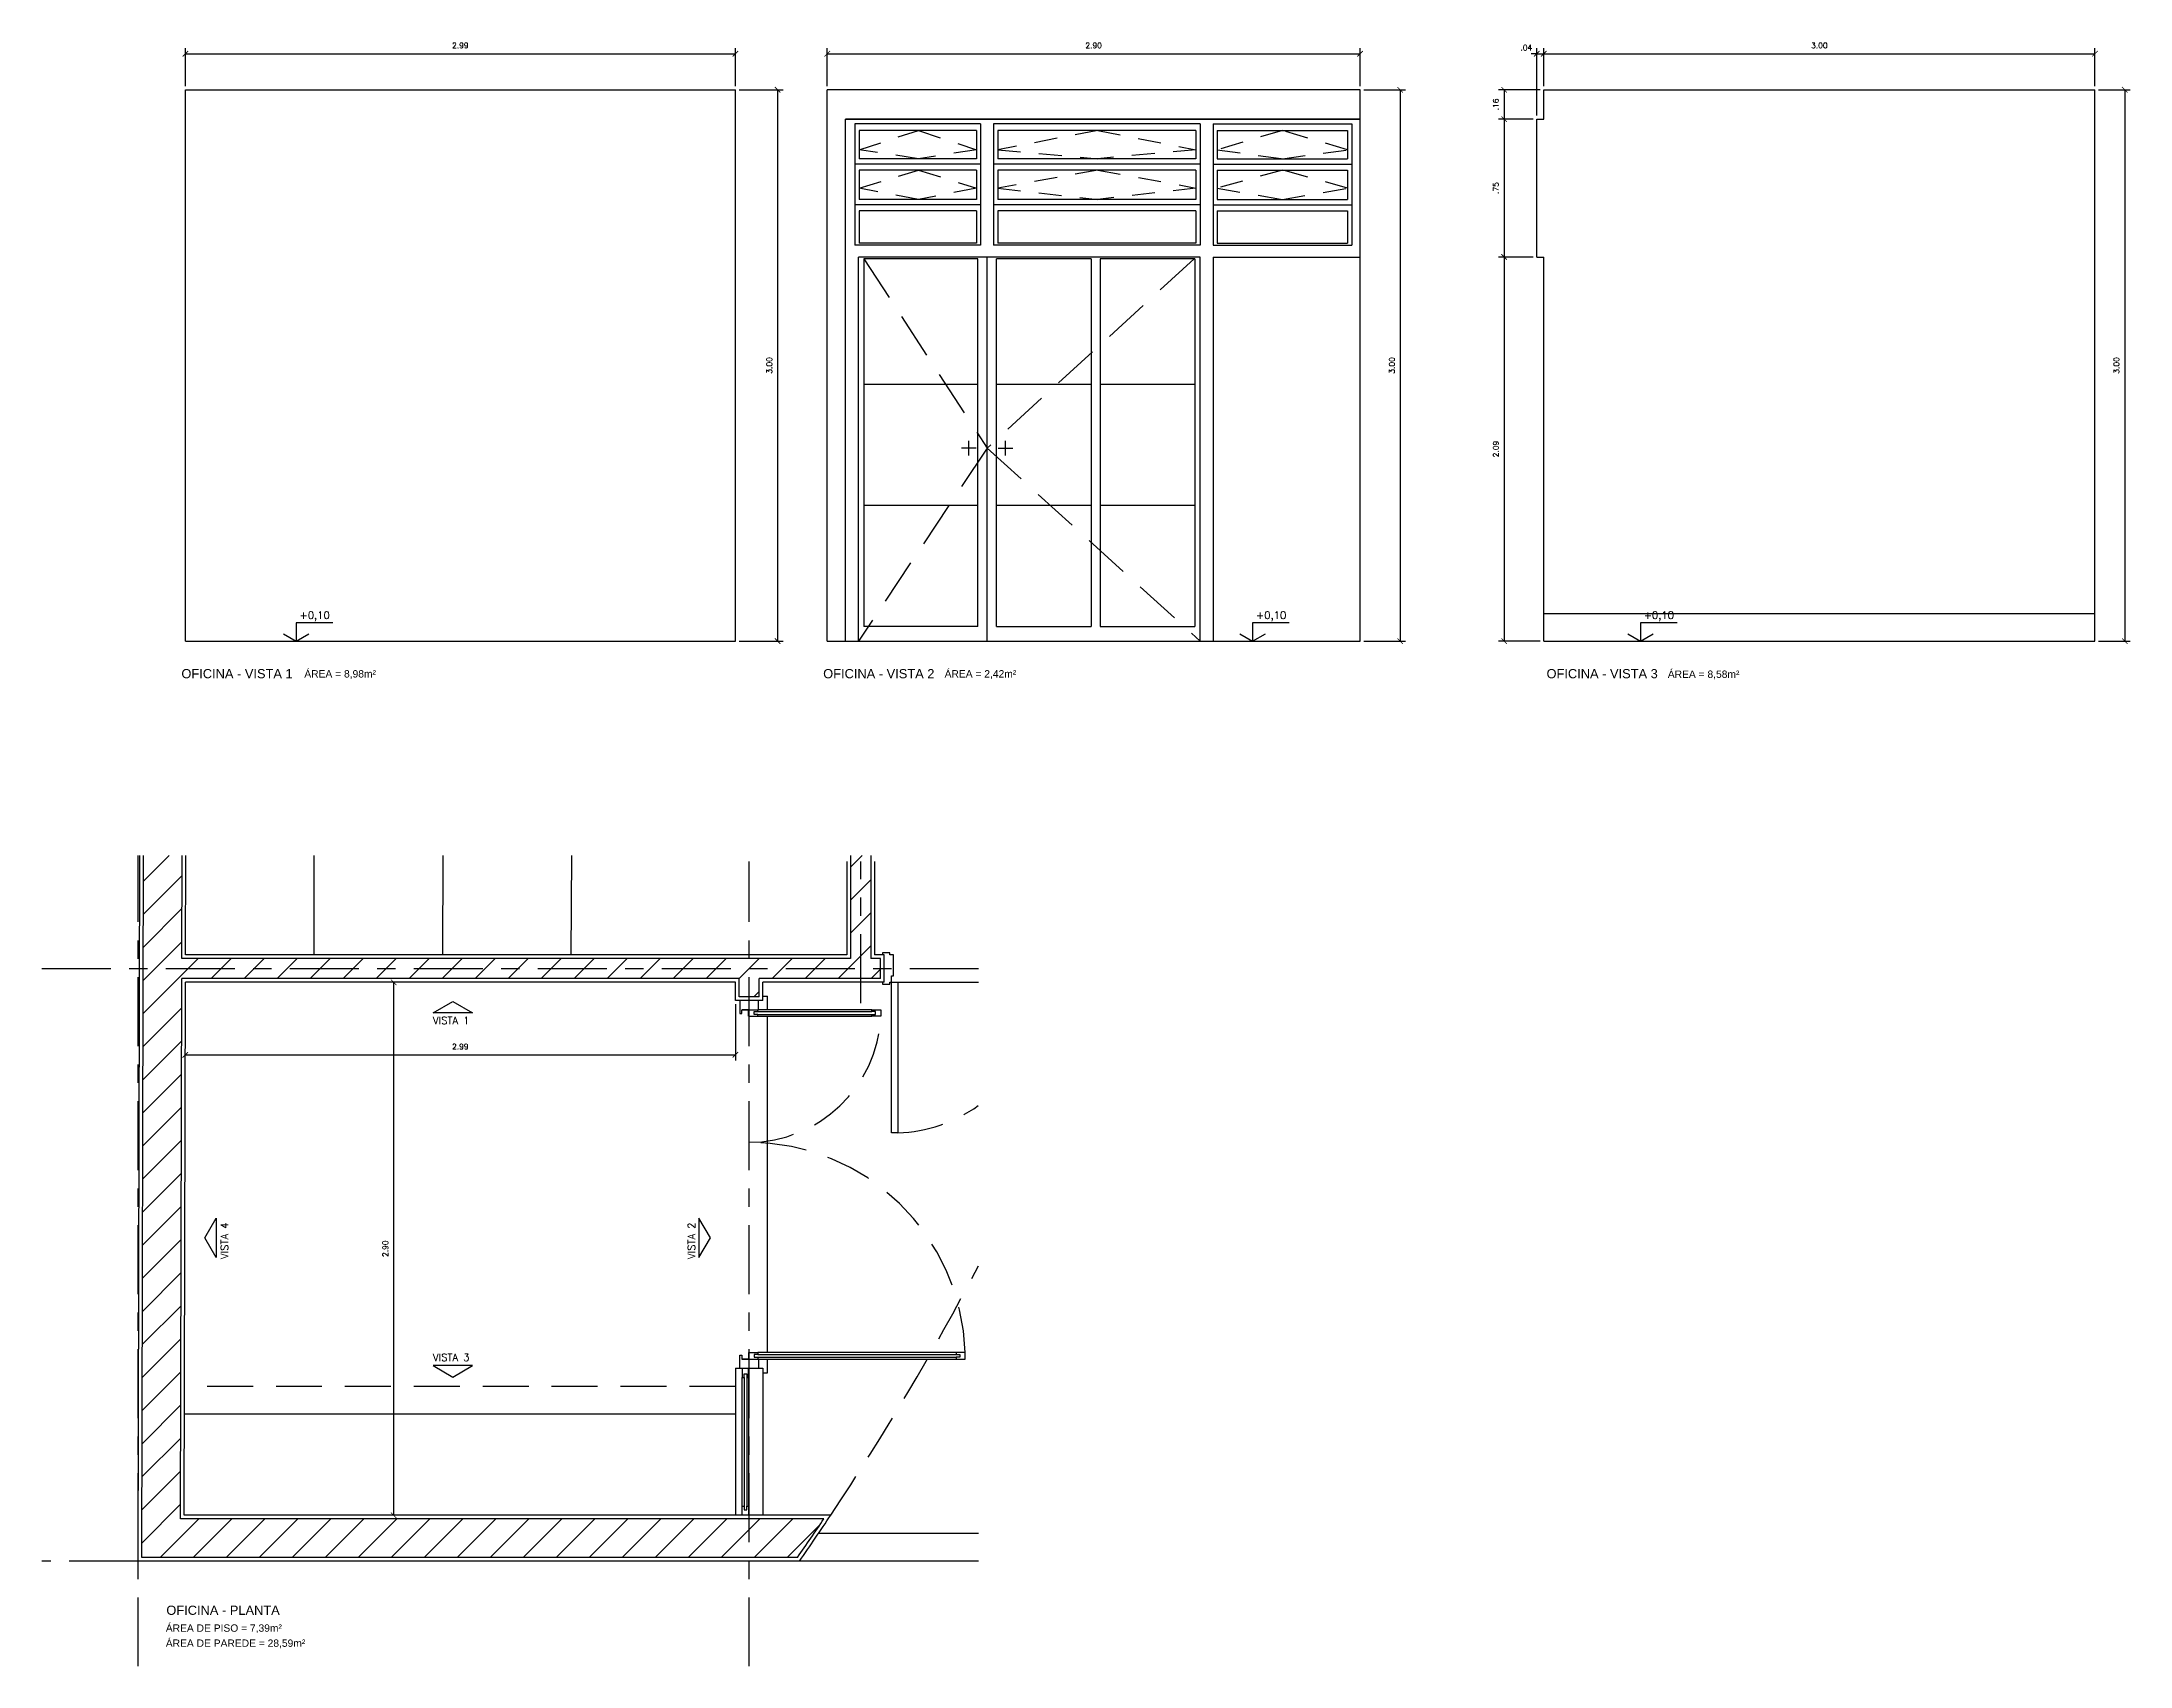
# Model space of a CAD drawing. Header units: millimetres. Extents: x 1 to 250, y 10 to 22.
# Drawn here: x 147.72 to 159.09, y 12.71 to 21.55 of the extents above; entities that cross this region are included whole.
import ezdxf

# ---------------------------------------------------------------- set-up
doc = ezdxf.new("R2010")
doc.units = ezdxf.units.MM
doc.linetypes.add('CENTER', pattern=[0.6, 0.375, -0.075, 0.075, -0.075])
doc.linetypes.add('HIDDEN', pattern=[0.375, 0.25, -0.125])
for name, color, linetype in [('ALV', 5, 'Continuous'), ('CAIX', 2, 'Continuous'), ('COTAS', 1, 'Continuous'), ('EIXOS', 141, 'CENTER'), ('HATCH', 8, 'Continuous'), ('LPROJ', 7, 'HIDDEN'), ('LVISTA01', 8, 'Continuous'), ('LVISTA02', 1, 'Continuous'), ('NOTAS', 2, 'Continuous'), ('REVEST', 2, 'Continuous')]:
    doc.layers.add(name, color=color, linetype=linetype)
doc.styles.add('60-20', font='romans.shx', dxfattribs={"height": 0.03})
doc.styles.add('60-50', font='romans.shx', dxfattribs={"height": 0.075})
doc.styles.add('80-20', font='romans.shx', dxfattribs={"height": 0.04})
doc.styles.add('ARIAL', font='arial.ttf', dxfattribs={"height": 0.05})
doc.dimstyles.new('20', dxfattribs={"dimtxt": 0.1, "dimasz": 0.075, "dimexe": 0.075, "dimexo": 0.05, "dimgap": 0.075, "dimtad": 1, "dimzin": 4, "dimdsep": 46, "dimtxsty": '60-50', "dimblk1": 'ARCHTICK', "dimblk2": 'ARCHTICK', "dimsah": 1, "dimcen": 2.5, "dimclrt": 3, "dimadec": 0, "dimazin": 0, "dimtfac": 1, "dimtmove": 2, "dimatfit": 3, "dimldrblk": 'ARCHTICK', "dimfxl": 1, "dimarcsym": 0})

# ---------------------------------------------------------------- blocks, each defined once
blk = doc.blocks.new('_ARCHTICK')
at = {"color": 0, "linetype": 'ByBlock', "const_width": 0.15}
blk.add_lwpolyline([(-0.5, -0.5), (0.5, 0.5)], dxfattribs=at)
blk = doc.blocks.new('*D79')
at = {"color": 0, "linetype": 'ByBlock'}
for p, q in [((148.505, 21.311), (148.505, 21.517)), ((148.505, 21.487), (151.498, 21.487)), ((151.498, 21.311), (151.498, 21.517))]:
    blk.add_line(p, q, dxfattribs=at)
at = {"layer": 'DEFPOINTS', "color": 0, "linetype": 'ByBlock'}
for p in [(151.498, 21.487), (148.505, 21.291), (151.498, 21.291)]:
    blk.add_point(p, dxfattribs=at)
at = {"color": 0, "linetype": 'ByBlock', "xscale": 0.03, "yscale": 0.03, "zscale": 0.03, "rotation": 180}
blk.add_blockref('_ARCHTICK', (148.505, 21.487), dxfattribs=at)
at = {"color": 0, "linetype": 'ByBlock', "xscale": 0.03, "yscale": 0.03, "zscale": 0.03}
blk.add_blockref('_ARCHTICK', (151.498, 21.487), dxfattribs=at)
at = {"color": 3, "linetype": 'ByBlock', "insert": (150.001, 21.532), "char_height": 0.03, "attachment_point": 5, "style": '60-20'}
blk.add_mtext('2.99', dxfattribs=at)
blk = doc.blocks.new('*D80')
at = {"color": 0, "linetype": 'ByBlock'}
for p, q in [((151.998, 21.311), (151.998, 21.517)), ((151.998, 21.487), (154.898, 21.487)), ((154.898, 21.311), (154.898, 21.517))]:
    blk.add_line(p, q, dxfattribs=at)
at = {"layer": 'DEFPOINTS', "color": 0, "linetype": 'ByBlock'}
for p in [(154.898, 21.487), (151.998, 21.291), (154.898, 21.291)]:
    blk.add_point(p, dxfattribs=at)
at = {"color": 0, "linetype": 'ByBlock', "xscale": 0.03, "yscale": 0.03, "zscale": 0.03, "rotation": 180}
blk.add_blockref('_ARCHTICK', (151.998, 21.487), dxfattribs=at)
at = {"color": 0, "linetype": 'ByBlock', "xscale": 0.03, "yscale": 0.03, "zscale": 0.03}
blk.add_blockref('_ARCHTICK', (154.898, 21.487), dxfattribs=at)
at = {"color": 3, "linetype": 'ByBlock', "insert": (153.448, 21.532), "char_height": 0.03, "attachment_point": 5, "style": '60-20'}
blk.add_mtext('2.90', dxfattribs=at)
blk = doc.blocks.new('*D81')
at = {"color": 0, "linetype": 'ByBlock'}
for p, q in [((155.898, 21.311), (155.898, 21.517)), ((155.898, 21.487), (158.898, 21.487)), ((158.898, 21.311), (158.898, 21.517))]:
    blk.add_line(p, q, dxfattribs=at)
at = {"layer": 'DEFPOINTS', "color": 0, "linetype": 'ByBlock'}
for p in [(158.898, 21.487), (155.898, 21.291), (158.898, 21.291)]:
    blk.add_point(p, dxfattribs=at)
at = {"color": 0, "linetype": 'ByBlock', "xscale": 0.03, "yscale": 0.03, "zscale": 0.03, "rotation": 180}
blk.add_blockref('_ARCHTICK', (155.898, 21.487), dxfattribs=at)
at = {"color": 0, "linetype": 'ByBlock', "xscale": 0.03, "yscale": 0.03, "zscale": 0.03}
blk.add_blockref('_ARCHTICK', (158.898, 21.487), dxfattribs=at)
at = {"color": 3, "linetype": 'ByBlock', "insert": (157.398, 21.532), "char_height": 0.03, "attachment_point": 5, "style": '60-20'}
blk.add_mtext('3.00', dxfattribs=at)
blk = doc.blocks.new('*D115')
at = {"color": 0, "linetype": 'ByBlock'}
for p, q in [((155.86, 21.487), (155.83, 21.487)), ((155.86, 21.151), (155.86, 21.517)), ((155.86, 21.487), (155.898, 21.487)), ((155.86, 21.487), (155.898, 21.487)), ((155.898, 21.311), (155.898, 21.517)), ((155.898, 21.487), (155.928, 21.487))]:
    blk.add_line(p, q, dxfattribs=at)
at = {"layer": 'DEFPOINTS', "color": 0, "linetype": 'ByBlock'}
for p in [(155.898, 21.487), (155.898, 21.291), (155.86, 21.131)]:
    blk.add_point(p, dxfattribs=at)
at = {"color": 0, "linetype": 'ByBlock', "xscale": 0.03, "yscale": 0.03, "zscale": 0.03}
blk.add_blockref('_ARCHTICK', (155.86, 21.487), dxfattribs=at)
at = {"color": 0, "linetype": 'ByBlock', "xscale": 0.03, "yscale": 0.03, "zscale": 0.03, "rotation": 180}
blk.add_blockref('_ARCHTICK', (155.898, 21.487), dxfattribs=at)
at = {"color": 3, "linetype": 'ByBlock', "insert": (155.803, 21.52), "char_height": 0.03, "attachment_point": 5, "style": '60-20'}
blk.add_mtext('.04', dxfattribs=at)
blk = doc.blocks.new('*D140')
at = {"color": 0, "linetype": 'ByBlock'}
for p, q in [((151.498, 16.315), (151.498, 16.01)), ((148.504, 16.06), (148.504, 16.07)), ((148.504, 16.04), (151.498, 16.04))]:
    blk.add_line(p, q, dxfattribs=at)
at = {"layer": 'DEFPOINTS', "color": 0, "linetype": 'ByBlock'}
for p in [(151.498, 16.335), (148.504, 16.04), (151.498, 16.04)]:
    blk.add_point(p, dxfattribs=at)
at = {"color": 0, "linetype": 'ByBlock', "xscale": 0.03, "yscale": 0.03, "zscale": 0.03, "rotation": 180}
blk.add_blockref('_ARCHTICK', (148.504, 16.04), dxfattribs=at)
at = {"color": 0, "linetype": 'ByBlock', "xscale": 0.03, "yscale": 0.03, "zscale": 0.03}
blk.add_blockref('_ARCHTICK', (151.498, 16.04), dxfattribs=at)
at = {"color": 3, "linetype": 'ByBlock', "insert": (150.001, 16.085), "char_height": 0.03, "attachment_point": 5, "style": '60-20'}
blk.add_mtext('2.99', dxfattribs=at)
blk = doc.blocks.new('*D141')
at = {"color": 0, "linetype": 'ByBlock'}
for p, q in [((149.618, 16.435), (149.608, 16.435)), ((149.638, 16.435), (149.638, 13.535)), ((149.618, 13.535), (149.608, 13.535))]:
    blk.add_line(p, q, dxfattribs=at)
at = {"layer": 'DEFPOINTS', "color": 0, "linetype": 'ByBlock'}
for p in [(149.638, 16.435), (149.638, 13.535), (149.638, 13.535)]:
    blk.add_point(p, dxfattribs=at)
at = {"color": 0, "linetype": 'ByBlock', "xscale": 0.03, "yscale": 0.03, "zscale": 0.03}
for p, rotation in [((149.638, 16.435), 90), ((149.638, 13.535), 270)]:
    blk.add_blockref('_ARCHTICK', p, dxfattribs=dict(at, rotation=rotation))
at = {"color": 3, "linetype": 'ByBlock', "insert": (149.593, 14.985), "char_height": 0.03, "attachment_point": 5, "rotation": 90, "style": '60-20'}
blk.add_mtext('2.90', dxfattribs=at)
blk = doc.blocks.new('*D217')
at = {"color": 0, "linetype": 'ByBlock'}
for p, q in [((151.518, 21.291), (151.758, 21.291)), ((151.728, 21.291), (151.728, 18.291)), ((151.518, 18.291), (151.758, 18.291))]:
    blk.add_line(p, q, dxfattribs=at)
at = {"layer": 'DEFPOINTS', "color": 0, "linetype": 'ByBlock'}
for p in [(151.498, 21.291), (151.498, 18.291), (151.728, 18.291)]:
    blk.add_point(p, dxfattribs=at)
at = {"color": 0, "linetype": 'ByBlock', "xscale": 0.03, "yscale": 0.03, "zscale": 0.03}
for p, rotation in [((151.728, 21.291), 90), ((151.728, 18.291), 270)]:
    blk.add_blockref('_ARCHTICK', p, dxfattribs=dict(at, rotation=rotation))
at = {"color": 3, "linetype": 'ByBlock', "insert": (151.683, 19.791), "char_height": 0.03, "attachment_point": 5, "rotation": 90, "style": '60-20'}
blk.add_mtext('3.00', dxfattribs=at)
blk = doc.blocks.new('*D218')
at = {"color": 0, "linetype": 'ByBlock'}
for p, q in [((154.918, 21.291), (155.146, 21.291)), ((155.116, 21.291), (155.116, 18.291)), ((154.918, 18.291), (155.146, 18.291))]:
    blk.add_line(p, q, dxfattribs=at)
at = {"layer": 'DEFPOINTS', "color": 0, "linetype": 'ByBlock'}
for p in [(154.898, 21.291), (154.898, 18.291), (155.116, 18.291)]:
    blk.add_point(p, dxfattribs=at)
at = {"color": 0, "linetype": 'ByBlock', "xscale": 0.03, "yscale": 0.03, "zscale": 0.03}
for p, rotation in [((155.116, 21.291), 90), ((155.116, 18.291), 270)]:
    blk.add_blockref('_ARCHTICK', p, dxfattribs=dict(at, rotation=rotation))
at = {"color": 3, "linetype": 'ByBlock', "insert": (155.071, 19.791), "char_height": 0.03, "attachment_point": 5, "rotation": 90, "style": '60-20'}
blk.add_mtext('3.00', dxfattribs=at)
blk = doc.blocks.new('*D219')
at = {"color": 0, "linetype": 'ByBlock'}
for p, q in [((155.878, 21.291), (155.652, 21.291)), ((155.682, 21.291), (155.682, 21.131)), ((155.84, 21.131), (155.652, 21.131))]:
    blk.add_line(p, q, dxfattribs=at)
at = {"layer": 'DEFPOINTS', "color": 0, "linetype": 'ByBlock'}
for p in [(155.898, 21.291), (155.682, 21.131), (155.86, 21.131)]:
    blk.add_point(p, dxfattribs=at)
at = {"color": 0, "linetype": 'ByBlock', "xscale": 0.03, "yscale": 0.03, "zscale": 0.03}
for p, rotation in [((155.682, 21.291), 90), ((155.682, 21.131), 270)]:
    blk.add_blockref('_ARCHTICK', p, dxfattribs=dict(at, rotation=rotation))
at = {"color": 3, "linetype": 'ByBlock', "insert": (155.637, 21.211), "char_height": 0.03, "attachment_point": 5, "rotation": 90, "style": '60-20'}
blk.add_mtext('.16', dxfattribs=at)
blk = doc.blocks.new('*D220')
at = {"color": 0, "linetype": 'ByBlock'}
for p, q in [((155.682, 21.131), (155.682, 20.381)), ((155.84, 20.381), (155.652, 20.381))]:
    blk.add_line(p, q, dxfattribs=at)
at = {"layer": 'DEFPOINTS', "color": 0, "linetype": 'ByBlock'}
for p in [(155.86, 21.131), (155.682, 20.381), (155.86, 20.381)]:
    blk.add_point(p, dxfattribs=at)
at = {"color": 0, "linetype": 'ByBlock', "xscale": 0.03, "yscale": 0.03, "zscale": 0.03}
for p, rotation in [((155.682, 21.131), 90), ((155.682, 20.381), 270)]:
    blk.add_blockref('_ARCHTICK', p, dxfattribs=dict(at, rotation=rotation))
at = {"color": 3, "linetype": 'ByBlock', "insert": (155.637, 20.756), "char_height": 0.03, "attachment_point": 5, "rotation": 90, "style": '60-20'}
blk.add_mtext('.75', dxfattribs=at)
blk = doc.blocks.new('*D221')
at = {"color": 0, "linetype": 'ByBlock'}
for p, q in [((155.682, 20.381), (155.682, 18.291)), ((155.878, 18.291), (155.652, 18.291))]:
    blk.add_line(p, q, dxfattribs=at)
at = {"layer": 'DEFPOINTS', "color": 0, "linetype": 'ByBlock'}
for p in [(155.86, 20.381), (155.682, 18.291), (155.898, 18.291)]:
    blk.add_point(p, dxfattribs=at)
at = {"color": 0, "linetype": 'ByBlock', "xscale": 0.03, "yscale": 0.03, "zscale": 0.03}
for p, rotation in [((155.682, 20.381), 90), ((155.682, 18.291), 270)]:
    blk.add_blockref('_ARCHTICK', p, dxfattribs=dict(at, rotation=rotation))
at = {"color": 3, "linetype": 'ByBlock', "insert": (155.637, 19.336), "char_height": 0.03, "attachment_point": 5, "rotation": 90, "style": '60-20'}
blk.add_mtext('2.09', dxfattribs=at)
blk = doc.blocks.new('*D222')
at = {"color": 0, "linetype": 'ByBlock'}
for p, q in [((158.918, 21.291), (159.09, 21.291)), ((159.06, 21.291), (159.06, 18.291)), ((158.918, 18.291), (159.09, 18.291))]:
    blk.add_line(p, q, dxfattribs=at)
at = {"layer": 'DEFPOINTS', "color": 0, "linetype": 'ByBlock'}
for p in [(158.898, 21.291), (158.898, 18.291), (159.06, 18.291)]:
    blk.add_point(p, dxfattribs=at)
at = {"color": 0, "linetype": 'ByBlock', "xscale": 0.03, "yscale": 0.03, "zscale": 0.03}
for p, rotation in [((159.06, 21.291), 90), ((159.06, 18.291), 270)]:
    blk.add_blockref('_ARCHTICK', p, dxfattribs=dict(at, rotation=rotation))
at = {"color": 3, "linetype": 'ByBlock', "insert": (159.015, 19.791), "char_height": 0.03, "attachment_point": 5, "rotation": 90, "style": '60-20'}
blk.add_mtext('3.00', dxfattribs=at)

msp = doc.modelspace()

# ---------------------------------------------------------------- hatches: boundary and pattern name
at = {"layer": 'HATCH'}
h = msp.add_hatch(dxfattribs=at)
h.set_pattern_fill('ANSI31', color=256, scale=0.04, style=0)
h.paths.add_polyline_path([(152.288, 16.565), (152.235, 16.565), (152.235, 17.125), (152.125, 17.125), (152.125, 16.565), (148.485, 16.565), (148.487, 17.125), (148.277, 17.125), (148.267, 13.305), (151.837, 13.305, 0.004268), (151.98, 13.515), (148.478, 13.515), (148.485, 16.455), (151.518, 16.455), (151.518, 16.355), (151.628, 16.355), (151.628, 16.455), (152.288, 16.455)])

# ---------------------------------------------------------------- linework, layer by layer
at = {"layer": 'ALV'}
for p, q in [((148.267, 13.305), (148.277, 17.125)), ((148.485, 16.565), (148.487, 17.125)), ((152.125, 17.125), (152.125, 16.565)), ((152.235, 17.125), (152.235, 16.565)), ((152.125, 16.565), (148.485, 16.565)), ((152.288, 16.565), (152.235, 16.565)), ((152.288, 16.455), (152.288, 16.565)), ((148.478, 13.515), (148.485, 16.455)), ((151.518, 16.455), (148.485, 16.455)), ((151.518, 16.355), (151.518, 16.455)), ((151.628, 16.355), (151.628, 16.455)), ((152.288, 16.455), (151.628, 16.455)), ((151.628, 16.355), (151.518, 16.355)), ((151.98, 13.515), (148.478, 13.515)), ((151.837, 13.305), (148.267, 13.305))]:
    msp.add_line(p, q, dxfattribs=at)
msp.add_arc((139.608, 21.801), 14.89, 325.2124, 326.1906, dxfattribs=at)
at = {"layer": 'CAIX'}
for p, q in [((151.57, 16.285), (151.535, 16.285)), ((151.57, 16.25), (151.57, 16.285)), ((151.6, 16.26), (151.6, 16.275)), ((151.6, 16.275), (151.62, 16.275)), ((151.62, 16.26), (151.6, 16.26)), ((151.62, 16.275), (151.62, 16.285)), ((151.62, 16.275), (152.24, 16.275)), ((151.62, 16.26), (152.24, 16.26)), ((151.62, 16.25), (151.62, 16.26)), ((151.57, 16.25), (151.62, 16.25)), ((151.523, 14.335), (151.623, 14.335)), ((151.57, 14.385), (151.535, 14.385)), ((151.535, 14.335), (151.535, 14.285)), ((151.57, 14.42), (151.62, 14.42)), ((151.57, 14.42), (151.57, 14.385)), ((151.57, 14.285), (151.57, 14.335)), ((151.62, 14.41), (151.6, 14.41)), ((151.6, 14.41), (151.6, 14.395)), ((151.6, 14.395), (151.62, 14.395)), ((151.62, 14.42), (151.62, 14.41)), ((151.62, 14.41), (152.699, 14.41)), ((151.62, 14.395), (152.699, 14.395)), ((151.62, 14.395), (151.62, 14.385)), ((151.535, 14.285), (151.545, 14.285)), ((151.545, 14.285), (151.545, 14.305)), ((151.545, 14.305), (151.56, 14.305)), ((151.545, 14.285), (151.545, 13.585)), ((151.56, 14.305), (151.56, 14.285)), ((151.56, 14.285), (151.56, 13.585)), ((151.56, 14.285), (151.57, 14.285))]:
    msp.add_line(p, q, dxfattribs=at)
for points in [[(152.298, 16.435), (152.298, 16.425), (152.338, 16.425), (152.338, 16.435), (152.348, 16.435), (152.348, 16.47), (152.358, 16.47), (152.358, 16.585), (152.338, 16.585), (152.338, 16.595), (152.298, 16.595), (152.298, 16.585)], [(152.348, 16.435), (152.383, 16.435), (152.383, 15.615), (152.348, 15.615), (152.348, 16.435)], [(151.523, 16.335), (151.523, 16.265), (151.533, 16.265), (151.533, 16.285), (151.623, 16.285), (151.623, 16.335)], [(151.523, 14.335), (151.523, 14.405), (151.533, 14.405), (151.533, 14.385), (151.623, 14.385), (151.623, 14.335)]]:
    msp.add_lwpolyline(points, dxfattribs=at)
for points in [[(152.26, 16.275), (152.24, 16.275), (152.24, 16.285), (152.29, 16.285), (152.29, 16.25), (152.24, 16.25), (152.24, 16.26), (152.26, 16.26)], [(152.719, 14.395), (152.699, 14.395), (152.699, 14.385), (152.749, 14.385), (152.749, 14.42), (152.699, 14.42), (152.699, 14.41), (152.719, 14.41)], [(151.56, 13.565), (151.56, 13.585), (151.57, 13.585), (151.57, 13.535), (151.535, 13.535), (151.535, 13.585), (151.545, 13.585), (151.545, 13.565)]]:
    msp.add_lwpolyline(points, close=True, dxfattribs=at)
at = {"layer": 'CAIX', "color": 8, "linetype": 'HIDDEN'}
for centre, radius, start, end in [((151.57, 16.285), 0.721, 270, 357.217), ((152.348, 16.435), 0.821, 272.4441, 305.1179), ((151.57, 14.385), 1.179, 1.7009, 90)]:
    msp.add_arc(centre, radius, start, end, dxfattribs=at)
at = {"layer": 'COTAS'}
for p, q in [((152.168, 18.291), (152.168, 20.381)), ((154.028, 20.381), (152.168, 20.381)), ((154.028, 18.291), (154.028, 20.381)), ((154.098, 20.381), (154.098, 18.291)), ((154.098, 20.381), (154.898, 20.381))]:
    msp.add_line(p, q, dxfattribs=at)
at = {"layer": 'EIXOS'}
for p, q in [((148.247, 12.713), (148.247, 17.125)), ((151.573, 12.713), (151.573, 17.092)), ((152.18, 16.321), (152.18, 17.092)), ((147.723, 16.51), (152.821, 16.51)), ((148.247, 13.285), (147.723, 13.285))]:
    msp.add_line(p, q, dxfattribs=at)
at = {"layer": 'LPROJ', "ltscale": 0.5}
for p, q in [((152.171, 20.964), (152.495, 21.07)), ((152.495, 21.07), (152.81, 20.964)), ((153.47, 21.07), (152.926, 20.964)), ((153.47, 21.07), (154.005, 20.964)), ((154.475, 21.07), (154.121, 20.964)), ((154.83, 20.964), (154.475, 21.07)), ((152.495, 20.916), (152.171, 20.964)), ((152.81, 20.964), (152.495, 20.916)), ((152.926, 20.964), (153.47, 20.916)), ((154.005, 20.964), (153.47, 20.916)), ((154.121, 20.964), (154.475, 20.916)), ((154.475, 20.916), (154.83, 20.964)), ((152.171, 20.756), (152.495, 20.854)), ((152.495, 20.854), (152.81, 20.756)), ((153.47, 20.854), (152.926, 20.756)), ((153.47, 20.854), (154.005, 20.756)), ((154.475, 20.854), (154.121, 20.756)), ((154.83, 20.756), (154.475, 20.854)), ((152.495, 20.694), (152.171, 20.756)), ((152.81, 20.756), (152.495, 20.694)), ((152.926, 20.756), (153.47, 20.694)), ((154.005, 20.756), (153.47, 20.694)), ((154.121, 20.756), (154.475, 20.694)), ((154.475, 20.694), (154.83, 20.756))]:
    msp.add_line(p, q, dxfattribs=at)
at = {"layer": 'LPROJ'}
for p, q in [((152.198, 20.371), (152.868, 19.341)), ((153.995, 20.371), (152.868, 19.341)), ((152.868, 19.341), (152.168, 18.291)), ((152.868, 19.341), (154.028, 18.291)), ((151.498, 14.235), (148.498, 14.235))]:
    msp.add_line(p, q, dxfattribs=at)
msp.add_arc((139.608, 21.801), 14.91, 326.3344, 332.3943, dxfattribs=at)
at = {"layer": 'LVISTA01'}
for p, q in [((152.171, 21.07), (152.171, 20.916)), ((152.81, 21.07), (152.171, 21.07)), ((152.81, 21.07), (152.81, 20.916)), ((154.005, 21.07), (152.926, 21.07)), ((152.926, 21.07), (152.926, 20.916)), ((154.005, 21.07), (154.005, 20.916)), ((154.121, 21.07), (154.83, 21.07)), ((154.121, 21.07), (154.121, 20.916)), ((154.83, 21.07), (154.83, 20.916)), ((152.81, 20.916), (152.171, 20.916)), ((154.005, 20.916), (152.926, 20.916)), ((154.121, 20.916), (154.83, 20.916)), ((152.833, 20.886), (152.148, 20.886)), ((152.81, 20.854), (152.171, 20.854)), ((152.171, 20.854), (152.171, 20.694)), ((152.81, 20.854), (152.81, 20.694)), ((154.028, 20.886), (152.903, 20.886)), ((154.005, 20.854), (152.926, 20.854)), ((152.926, 20.854), (152.926, 20.694)), ((154.005, 20.854), (154.005, 20.694)), ((154.098, 20.886), (154.853, 20.886)), ((154.121, 20.854), (154.83, 20.854)), ((154.121, 20.854), (154.121, 20.694)), ((154.83, 20.854), (154.83, 20.694)), ((152.81, 20.694), (152.171, 20.694)), ((154.005, 20.694), (152.926, 20.694)), ((154.121, 20.694), (154.83, 20.694)), ((152.833, 20.664), (152.148, 20.664)), ((152.81, 20.632), (152.171, 20.632)), ((152.171, 20.632), (152.171, 20.456)), ((152.81, 20.632), (152.81, 20.456)), ((154.028, 20.664), (152.903, 20.664)), ((154.005, 20.632), (152.926, 20.632)), ((152.926, 20.632), (152.926, 20.456)), ((154.005, 20.632), (154.005, 20.456)), ((154.098, 20.664), (154.853, 20.664)), ((154.121, 20.632), (154.83, 20.632)), ((154.121, 20.632), (154.121, 20.456)), ((154.83, 20.632), (154.83, 20.456)), ((152.81, 20.456), (152.171, 20.456)), ((152.198, 20.371), (152.198, 18.371)), ((152.818, 20.371), (152.198, 20.371)), ((152.818, 18.371), (152.818, 20.371)), ((152.868, 18.291), (152.868, 20.381)), ((152.919, 18.371), (152.919, 20.371)), ((153.434, 20.371), (152.919, 20.371)), ((154.005, 20.456), (152.926, 20.456)), ((153.434, 20.371), (153.434, 18.371)), ((153.998, 20.371), (153.484, 20.371)), ((153.484, 20.371), (153.484, 18.371)), ((153.998, 20.371), (153.998, 18.371)), ((154.121, 20.456), (154.83, 20.456)), ((152.818, 19.687), (152.198, 19.687)), ((153.434, 19.687), (152.919, 19.687)), ((153.998, 19.687), (153.484, 19.687)), ((152.818, 19.029), (152.198, 19.029)), ((153.434, 19.029), (152.919, 19.029)), ((153.998, 19.029), (153.484, 19.029)), ((152.818, 18.371), (152.198, 18.371)), ((152.919, 18.371), (153.434, 18.371)), ((153.484, 18.371), (153.998, 18.371))]:
    msp.add_line(p, q, dxfattribs=at)
at = {"layer": 'LVISTA02'}
for p, q in [((152.098, 18.291), (152.098, 21.131)), ((154.898, 21.131), (152.098, 21.131)), ((152.098, 21.131), (154.898, 21.131)), ((152.833, 21.106), (152.148, 21.106)), ((152.148, 21.106), (152.148, 20.446)), ((152.833, 21.106), (152.833, 20.446)), ((154.028, 21.106), (152.903, 21.106)), ((152.903, 21.106), (152.903, 20.446)), ((154.028, 21.106), (154.028, 20.446)), ((154.098, 21.106), (154.098, 20.446)), ((154.098, 21.106), (154.853, 21.106)), ((154.853, 21.106), (154.853, 20.446)), ((152.833, 20.446), (152.148, 20.446)), ((154.028, 20.446), (152.903, 20.446)), ((154.098, 20.446), (154.853, 20.446)), ((155.898, 18.441), (158.898, 18.441)), ((149.205, 16.585), (149.205, 17.125)), ((149.905, 16.583), (149.907, 17.125)), ((150.605, 16.582), (150.607, 17.125)), ((152.383, 16.435), (152.821, 16.435)), ((152.24, 16.285), (151.62, 16.285)), ((151.648, 16.36), (151.673, 16.36)), ((151.673, 16.285), (151.673, 16.36)), ((151.62, 16.25), (152.24, 16.25)), ((151.673, 14.42), (151.673, 16.25)), ((151.498, 14.335), (151.523, 14.335)), ((151.498, 14.335), (151.498, 13.535)), ((152.699, 14.42), (151.62, 14.42)), ((151.62, 14.385), (152.699, 14.385)), ((151.623, 14.335), (151.648, 14.335)), ((151.648, 14.335), (151.648, 13.535)), ((151.673, 14.31), (151.673, 14.385)), ((151.535, 13.585), (151.535, 14.285)), ((151.57, 14.285), (151.57, 13.585)), ((151.648, 14.31), (151.673, 14.31)), ((151.498, 14.085), (148.498, 14.085))]:
    msp.add_line(p, q, dxfattribs=at)
at = {"layer": 'LVISTA02', "color": 2}
for p, q in [((152.821, 13.435), (151.95, 13.435)), ((152.821, 13.285), (151.847, 13.285))]:
    msp.add_line(p, q, dxfattribs=at)
at = {"layer": 'NOTAS'}
for p, q in [((152.808, 19.341), (152.728, 19.341)), ((152.768, 19.301), (152.768, 19.381)), ((152.928, 19.341), (153.008, 19.341)), ((152.968, 19.301), (152.968, 19.381))]:
    msp.add_line(p, q, dxfattribs=at)
at = {"layer": 'NOTAS', "color": 3}
for points in [[(149.038, 18.331), (149.107, 18.291), (149.177, 18.331)], [(154.244, 18.331), (154.313, 18.291), (154.383, 18.331)], [(156.355, 18.331), (156.424, 18.291), (156.493, 18.331)]]:
    msp.add_lwpolyline(points, dxfattribs=at)
at = {"layer": 'NOTAS'}
for points in [[(149.307, 18.391), (149.107, 18.391), (149.107, 18.291)], [(154.513, 18.391), (154.313, 18.391), (154.313, 18.291)], [(156.624, 18.391), (156.424, 18.391), (156.424, 18.291)]]:
    msp.add_lwpolyline(points, dxfattribs=at)
for points in [[(149.853, 16.268), (149.96, 16.33), (150.067, 16.268)], [(148.673, 14.937), (148.611, 15.045), (148.673, 15.152)], [(151.3, 14.937), (151.362, 15.045), (151.3, 15.152)], [(149.853, 14.349), (149.96, 14.287), (150.067, 14.349)]]:
    msp.add_lwpolyline(points, close=True, dxfattribs=at)
at = {"layer": 'REVEST'}
for p, q in [((148.505, 18.291), (148.505, 21.291)), ((148.505, 21.291), (151.498, 21.291)), ((151.498, 18.291), (151.498, 21.291)), ((151.998, 18.291), (151.998, 21.291)), ((154.898, 21.291), (151.998, 21.291)), ((154.898, 18.291), (154.898, 21.291)), ((155.898, 21.291), (158.898, 21.291)), ((155.898, 21.131), (155.898, 21.291)), ((158.898, 18.291), (158.898, 21.291)), ((155.86, 20.381), (155.86, 21.131)), ((155.86, 21.131), (155.898, 21.131)), ((155.86, 20.381), (155.898, 20.381)), ((155.898, 18.291), (155.898, 20.381)), ((148.505, 18.291), (151.498, 18.291)), ((151.998, 18.291), (154.898, 18.291)), ((155.898, 18.291), (158.898, 18.291)), ((148.247, 13.285), (148.257, 17.125)), ((148.505, 16.585), (148.507, 17.125)), ((152.105, 17.092), (152.105, 16.585)), ((152.255, 17.092), (152.255, 16.585)), ((152.105, 16.585), (148.505, 16.585)), ((152.308, 16.585), (152.255, 16.585)), ((152.308, 16.435), (152.308, 16.585)), ((148.498, 13.535), (148.505, 16.435)), ((151.498, 16.435), (148.505, 16.435)), ((151.498, 16.335), (151.498, 16.435)), ((152.308, 16.435), (151.648, 16.435)), ((151.648, 16.335), (151.648, 16.435)), ((151.648, 16.335), (151.498, 16.335)), ((152.017, 13.535), (148.498, 13.535)), ((151.847, 13.285), (148.247, 13.285))]:
    msp.add_line(p, q, dxfattribs=at)
msp.add_arc((139.608, 21.801), 14.91, 325.1722, 326.3344, dxfattribs=at)

# ---------------------------------------------------------------- texts
at = {"layer": 'NOTAS', "color": 3, "style": '80-20'}
for s, p in [('+0,10', (149.126, 18.412)), ('+0,10', (154.332, 18.412)), ('+0,10', (156.442, 18.412)), ('VISTA 1', (149.852, 16.207)), ('VISTA 3', (149.852, 14.374))]:
    msp.add_text(s, height=0.04, dxfattribs=at).set_placement(p)
at = {"layer": 'NOTAS', "style": 'ARIAL'}
for s, height, p in [('OFICINA - VISTA 1', 0.05, (148.483, 18.089)), ('ÁREA = 8,98m²', 0.04, (149.152, 18.093)), ('OFICINA - VISTA 2', 0.05, (151.976, 18.089)), ('ÁREA = 2,42m²', 0.04, (152.637, 18.093)), ('OFICINA - VISTA 3', 0.05, (155.913, 18.089)), ('ÁREA = 8,58m²', 0.04, (156.573, 18.091)), ('OFICINA - PLANTA', 0.05, (148.401, 12.993)), ('ÁREA DE PISO = 7,39m²', 0.04, (148.398, 12.901)), ('ÁREA DE PAREDE = 28,59m²', 0.04, (148.398, 12.819))]:
    msp.add_text(s, height=height, dxfattribs=at).set_placement(p)
at = {"layer": 'NOTAS', "color": 3, "style": '80-20'}
for s, p in [('VISTA 4', (148.738, 14.929)), ('VISTA 2', (151.279, 14.929))]:
    msp.add_text(s, height=0.04, rotation=90, dxfattribs=at).set_placement(p)

# ---------------------------------------------------------------- dimensions: what is measured, and where the dimension line sits
at = {"layer": 'COTAS'}
for base, p1, p2, picture, middle in [((151.498, 21.487), (148.505, 21.291), (151.498, 21.291), '*D79', (150.001, 21.532)), ((154.898, 21.487), (151.998, 21.291), (154.898, 21.291), '*D80', (153.448, 21.532)), ((158.898, 21.487), (155.898, 21.291), (158.898, 21.291), '*D81', (157.398, 21.532)), ((151.498, 16.04), (148.504, 16.04), (151.498, 16.335), '*D140', (150.001, 16.085))]:
    dim = msp.add_linear_dim(base=base, p1=p1, p2=p2, dimstyle='20', override={"dimtxt": 0.02, "dimasz": 0.03, "dimexe": 0.03, "dimexo": 0.02, "dimgap": 0.03, "dimtxsty": '60-20'}, dxfattribs=at)
    dim.commit()
    dim.dimension.update_dxf_attribs({"geometry": picture, "text_midpoint": middle})
dim = msp.add_linear_dim(base=(155.898, 21.487), p1=(155.86, 21.131), p2=(155.898, 21.291), dimstyle='20', override={"dimtxt": 0.02, "dimasz": 0.03, "dimexe": 0.03, "dimexo": 0.02, "dimgap": 0.03, "dimtxsty": '60-20'}, dxfattribs=at)
dim.commit()
dim.dimension.update_dxf_attribs({"geometry": '*D115', "text_midpoint": (155.803, 21.52), "dimtype": 160})
for base, p1, p2, override, picture, middle in [((151.728, 18.291), (151.498, 21.291), (151.498, 18.291), {"dimtxt": 0.02, "dimasz": 0.03, "dimexe": 0.03, "dimexo": 0.02, "dimgap": 0.03, "dimtxsty": '60-20'}, '*D217', (151.683, 19.791)), ((155.116, 18.291), (154.898, 21.291), (154.898, 18.291), {"dimtxt": 0.02, "dimasz": 0.03, "dimexe": 0.03, "dimexo": 0.02, "dimgap": 0.03, "dimtxsty": '60-20'}, '*D218', (155.071, 19.791)), ((155.682, 21.131), (155.898, 21.291), (155.86, 21.131), {"dimtxt": 0.02, "dimasz": 0.03, "dimexe": 0.03, "dimexo": 0.02, "dimgap": 0.03, "dimtxsty": '60-20'}, '*D219', (155.637, 21.211)), ((159.06, 18.291), (158.898, 21.291), (158.898, 18.291), {"dimtxt": 0.02, "dimasz": 0.03, "dimexe": 0.03, "dimexo": 0.02, "dimgap": 0.03, "dimtxsty": '60-20'}, '*D222', (159.015, 19.791)), ((155.682, 20.381), (155.86, 21.131), (155.86, 20.381), {"dimtxt": 0.02, "dimasz": 0.03, "dimexe": 0.03, "dimexo": 0.02, "dimgap": 0.03, "dimtxsty": '60-20', "dimse1": 1}, '*D220', (155.637, 20.756)), ((155.682, 18.291), (155.86, 20.381), (155.898, 18.291), {"dimtxt": 0.02, "dimasz": 0.03, "dimexe": 0.03, "dimexo": 0.02, "dimgap": 0.03, "dimtxsty": '60-20', "dimse1": 1}, '*D221', (155.637, 19.336)), ((149.638, 13.535), (149.638, 16.435), (149.638, 13.535), {"dimtxt": 0.02, "dimasz": 0.03, "dimexe": 0.03, "dimexo": 0.02, "dimgap": 0.03, "dimtxsty": '60-20'}, '*D141', (149.593, 14.985))]:
    dim = msp.add_linear_dim(base=base, p1=p1, p2=p2, angle=90, dimstyle='20', override=override, dxfattribs=at)
    dim.commit()
    dim.dimension.update_dxf_attribs({"geometry": picture, "text_midpoint": middle})

doc.saveas('drawing.dxf')
